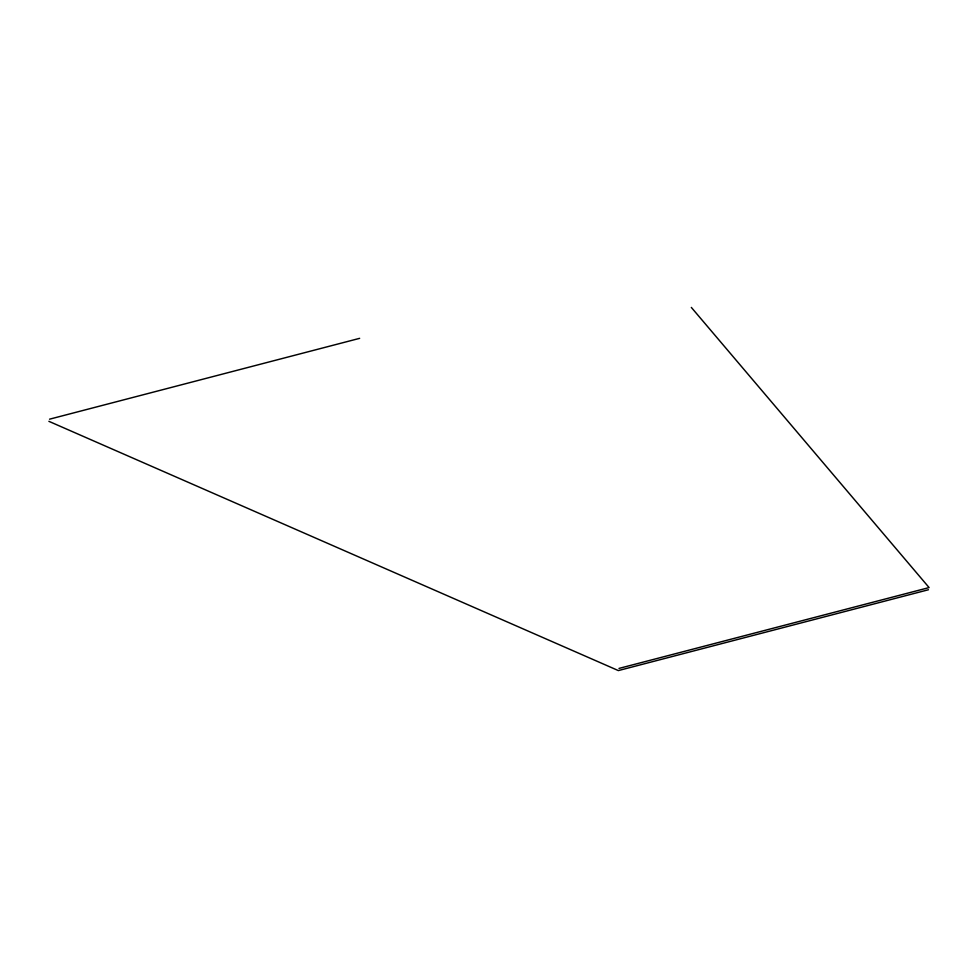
<?xml version="1.0" encoding="UTF-8"?>
<svg xmlns="http://www.w3.org/2000/svg" width="978" height="978" viewBox="0 0 978 978"><rect width="100%" height="100%" fill="white"/><g stroke="black" fill="none" stroke-linecap="round" stroke-linejoin="round"><path stroke-width="1.47" d="M49.548 419.183L359.647 338.339M619.001 668.414L929.1 587.582L691.336 307.422M928.452 589.746L618.353 670.578L48.9 421.335"/></g></svg>
